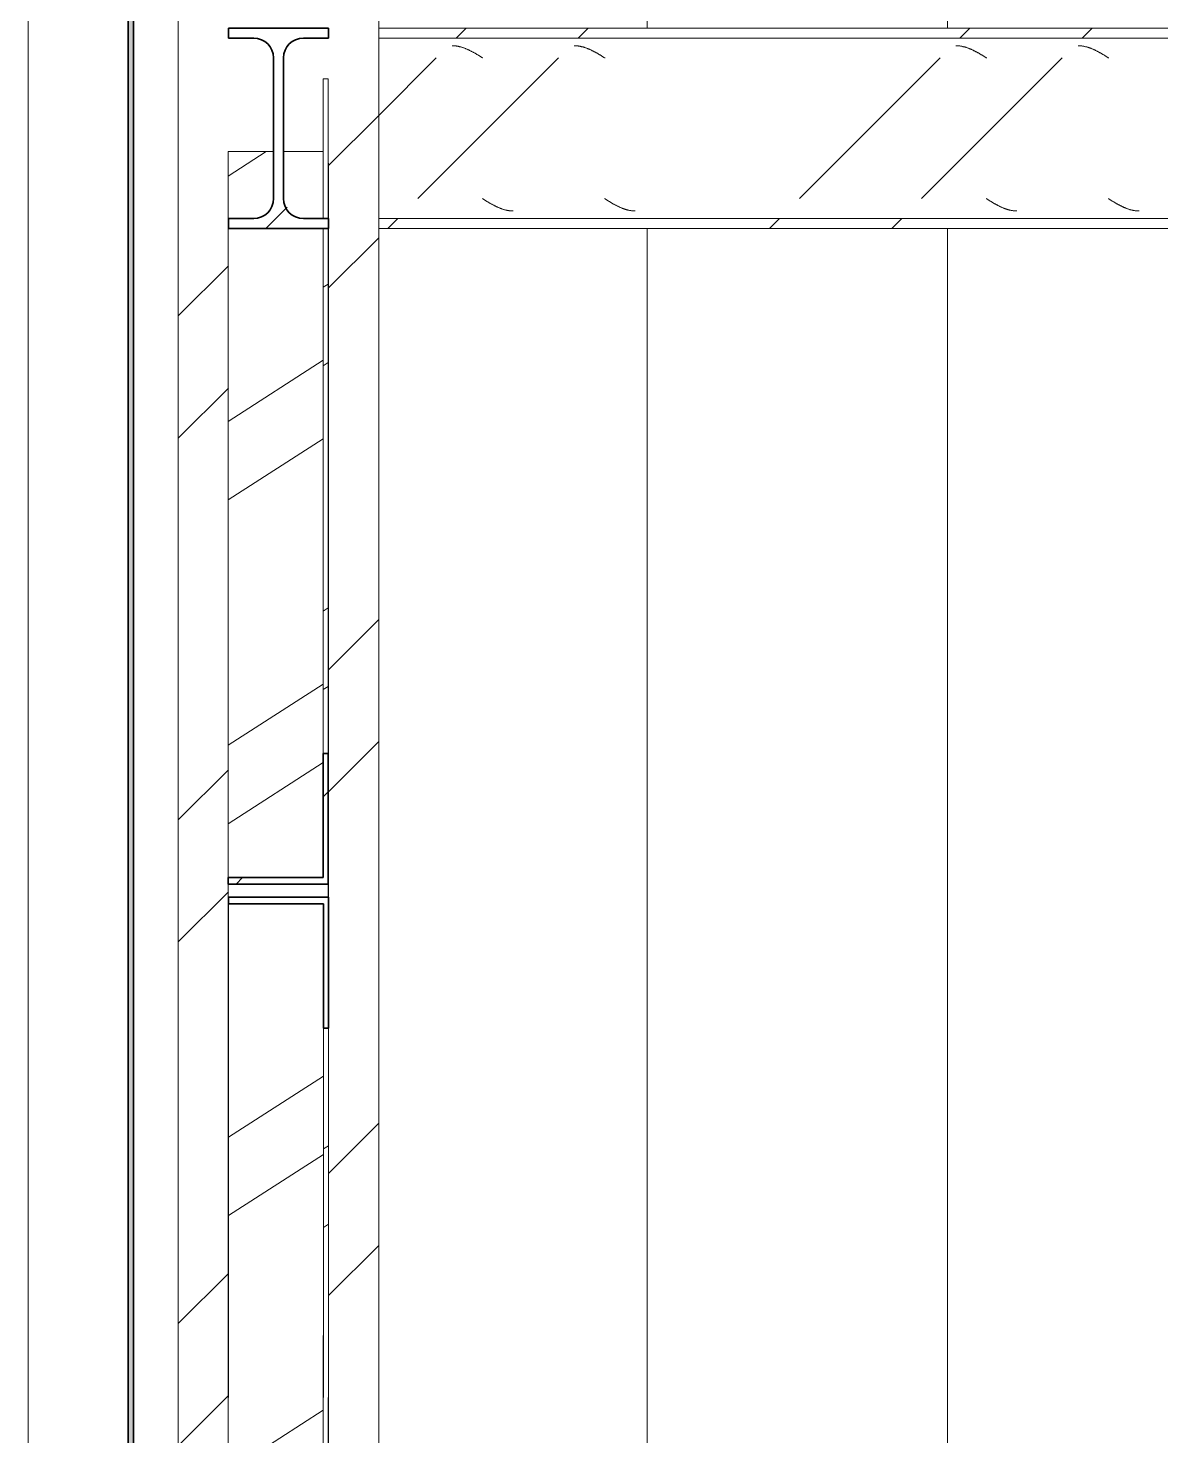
# Model space of a CAD drawing. Header units: centimetres. Extents: x 710 to 12582, y -437 to 1921.
# Drawn here: x 9463.1 to 9576.1, y 238.4 to 378.9 of the extents above; entities that cross this region are included whole.
import ezdxf

# ---------------------------------------------------------------- set-up
doc = ezdxf.new("R2010")
doc.units = ezdxf.units.CM
for name, color, linetype, lineweight in [('A-GENM', 7, 'Continuous', 9), ('A-WALL', 7, 'Continuous', 9), ('A-WALL-PATT', 7, 'Continuous', 35), ('S-BEAM', 7, 'Continuous', 9), ('S-COLS', 7, 'Continuous', 9)]:
    doc.layers.add(name, color=color, linetype=linetype, lineweight=lineweight)
pattern_1 = [(45, (-4995.467, 712), (-25.14472, 25.14472), []), (45, (-4995.467, 750.1), (-25.14472, 25.14472), [])]

# ---------------------------------------------------------------- blocks, each defined once
blk = doc.blocks.new('UC-Perfil universal-Pilar - 200 x 200-V20-Sección 5')
at = {"layer": 'S-COLS', "true_color": 0xc0c0c0}
h = blk.add_hatch(dxfattribs=at)
h.set_pattern_fill('FP_11', color=9, style=0, pattern_type=2)
h.set_pattern_definition(pattern_1)
h.paths.add_polyline_path([(-10332.24, 94), (-10332.24, 882.3), (-10352.24, 882.3), (-10352.24, 94)])
h.paths.add_polyline_path([(-10337.24, 105.82), (-10337.74, 105.82), (-10337.74, 113.1), (-10347.24, 113.1), (-10347.24, 366.54), (-10342.74, 366.54), (-10342.74, 375.88), (-10343.32, 377.28), (-10344.72, 377.86), (-10347.24, 377.86), (-10347.24, 378.86), (-10337.24, 378.86), (-10337.24, 377.86), (-10339.76, 377.86), (-10341.16, 377.28), (-10341.74, 375.88), (-10341.74, 366.54), (-10337.77, 366.54), (-10337.77, 373.81), (-10337.27, 373.81), (-10337.24, 125.57)])
h.paths.add_polyline_path([(-10337.27, 411.2), (-10337.74, 411.2), (-10337.74, 418.03), (-10347.24, 418.03), (-10347.27, 722.16), (-10342.74, 722.16), (-10342.74, 734.81), (-10343.32, 736.21), (-10344.72, 736.79), (-10347.24, 736.79), (-10347.24, 737.79), (-10337.24, 737.79), (-10337.27, 736.79), (-10339.76, 736.79), (-10341.16, 736.21), (-10341.74, 734.81), (-10341.74, 722.16), (-10337.77, 722.16), (-10337.77, 733.69), (-10337.27, 733.69), (-10337.24, 411.2)])
h.paths.add_polyline_path([(-10332.24, 910.84), (-10332.24, 933.53), (-10352.24, 933.53), (-10352.24, 910.84)])
at = {"layer": 'S-COLS'}
for p, q in [((-10352.24, 882.3), (-10352.24, 94)), ((-10332.24, 882.3), (-10332.24, 94))]:
    blk.add_line(p, q, dxfattribs=at)
blk = doc.blocks.new('M_W Shapes - 150 x 200-1837127-Sección 5')
at = {"layer": 'S-BEAM', "true_color": 0xc0c0c0}
h = blk.add_hatch(dxfattribs=at)
h.set_pattern_fill('FP_11', color=9, style=0, pattern_type=2)
h.set_pattern_definition(pattern_1)
h.paths.add_polyline_path([(-10337.24, 358.86), (-10337.24, 359.86), (-10339.76, 359.86), (-10341.16, 360.44), (-10341.74, 361.84), (-10341.74, 375.88), (-10341.16, 377.28), (-10339.76, 377.86), (-10337.24, 377.86), (-10337.24, 378.86), (-10347.24, 378.86), (-10347.24, 377.86), (-10344.72, 377.86), (-10343.32, 377.28), (-10342.74, 375.88), (-10342.74, 361.84), (-10343.32, 360.44), (-10344.72, 359.86), (-10347.24, 359.86), (-10347.24, 358.86), (-10337.41, 358.86)])
at = {"layer": 'S-BEAM', "lineweight": 35}
for p, q in [((-10337.24, 378.86), (-10347.24, 378.86)), ((-10347.24, 378.86), (-10347.24, 377.86)), ((-10337.24, 377.86), (-10337.24, 378.86)), ((-10347.24, 377.86), (-10344.72, 377.86)), ((-10339.76, 377.86), (-10337.24, 377.86)), ((-10342.74, 375.88), (-10342.74, 361.84)), ((-10341.74, 361.84), (-10341.74, 375.88)), ((-10344.72, 359.86), (-10347.24, 359.86)), ((-10347.24, 359.86), (-10347.24, 358.86)), ((-10337.24, 359.86), (-10339.76, 359.86)), ((-10337.24, 358.86), (-10337.24, 359.86)), ((-10347.24, 358.86), (-10337.24, 358.86))]:
    blk.add_line(p, q, dxfattribs=at)
for centre, start, end in [((-10344.72, 375.88), 0, 90), ((-10339.76, 375.88), 90, 180), ((-10344.72, 361.84), 270, 0), ((-10339.76, 361.84), 180, 270)]:
    blk.add_arc(centre, 1.98, start, end, dxfattribs=at)
blk = doc.blocks.new('FP_21-Sección 5')
at = {"layer": 'S-BEAM', "color": 9, "true_color": 0xc0c0c0}
for p, q in [((-10324.91, 377.11), (-10324.86, 377.11)), ((-10324.86, 377.11), (-10324.81, 377.1)), ((-10324.81, 377.1), (-10324.76, 377.1)), ((-10324.76, 377.1), (-10324.71, 377.1)), ((-10324.71, 377.1), (-10324.66, 377.09)), ((-10324.66, 377.09), (-10324.61, 377.09)), ((-10324.61, 377.09), (-10324.57, 377.08)), ((-10324.57, 377.08), (-10324.52, 377.08)), ((-10324.52, 377.08), (-10324.47, 377.07)), ((-10324.47, 377.07), (-10324.42, 377.06)), ((-10324.42, 377.06), (-10324.37, 377.05)), ((-10324.37, 377.05), (-10324.32, 377.05)), ((-10324.32, 377.05), (-10324.27, 377.04)), ((-10324.27, 377.04), (-10324.22, 377.03)), ((-10324.22, 377.03), (-10324.18, 377.01)), ((-10324.18, 377.01), (-10324.13, 377)), ((-10324.13, 377), (-10324.08, 376.99)), ((-10324.08, 376.99), (-10324.03, 376.98)), ((-10324.03, 376.98), (-10323.98, 376.96)), ((-10323.98, 376.96), (-10323.93, 376.95)), ((-10323.93, 376.95), (-10323.88, 376.93)), ((-10323.88, 376.93), (-10323.84, 376.92)), ((-10323.84, 376.92), (-10323.79, 376.9)), ((-10323.79, 376.9), (-10323.74, 376.88)), ((-10323.74, 376.88), (-10323.69, 376.87)), ((-10323.69, 376.87), (-10323.64, 376.85)), ((-10323.64, 376.85), (-10323.59, 376.83)), ((-10323.59, 376.83), (-10323.54, 376.81)), ((-10323.54, 376.81), (-10323.5, 376.79)), ((-10323.5, 376.79), (-10323.45, 376.77)), ((-10323.45, 376.77), (-10323.4, 376.75)), ((-10323.4, 376.75), (-10323.35, 376.73)), ((-10323.35, 376.73), (-10323.3, 376.7)), ((-10323.3, 376.7), (-10323.25, 376.68)), ((-10323.25, 376.68), (-10323.2, 376.66)), ((-10323.2, 376.66), (-10323.16, 376.63)), ((-10323.16, 376.63), (-10323.11, 376.61)), ((-10323.11, 376.61), (-10323.06, 376.59)), ((-10323.06, 376.59), (-10323.01, 376.56)), ((-10312.72, 377.11), (-10312.67, 377.11)), ((-10312.67, 377.11), (-10312.62, 377.1)), ((-10312.62, 377.1), (-10312.57, 377.1)), ((-10312.57, 377.1), (-10312.52, 377.1)), ((-10312.52, 377.1), (-10312.47, 377.09)), ((-10312.47, 377.09), (-10312.42, 377.09)), ((-10312.42, 377.09), (-10312.38, 377.08)), ((-10312.38, 377.08), (-10312.33, 377.08)), ((-10312.33, 377.08), (-10312.28, 377.07)), ((-10312.28, 377.07), (-10312.23, 377.06)), ((-10312.23, 377.06), (-10312.18, 377.05)), ((-10312.18, 377.05), (-10312.13, 377.05)), ((-10312.13, 377.05), (-10312.08, 377.04)), ((-10312.08, 377.04), (-10312.04, 377.03)), ((-10312.04, 377.03), (-10311.99, 377.01)), ((-10311.99, 377.01), (-10311.94, 377)), ((-10311.94, 377), (-10311.89, 376.99)), ((-10311.89, 376.99), (-10311.84, 376.98)), ((-10311.84, 376.98), (-10311.79, 376.96)), ((-10311.79, 376.96), (-10311.74, 376.95)), ((-10311.74, 376.95), (-10311.7, 376.93)), ((-10311.7, 376.93), (-10311.65, 376.92)), ((-10311.65, 376.92), (-10311.6, 376.9)), ((-10311.6, 376.9), (-10311.55, 376.88)), ((-10311.55, 376.88), (-10311.5, 376.87)), ((-10311.5, 376.87), (-10311.45, 376.85)), ((-10311.45, 376.85), (-10311.4, 376.83)), ((-10311.4, 376.83), (-10311.36, 376.81)), ((-10311.36, 376.81), (-10311.31, 376.79)), ((-10311.31, 376.79), (-10311.26, 376.77)), ((-10311.26, 376.77), (-10311.21, 376.75)), ((-10311.21, 376.75), (-10311.16, 376.73)), ((-10311.16, 376.73), (-10311.11, 376.7)), ((-10311.11, 376.7), (-10311.06, 376.68)), ((-10311.06, 376.68), (-10311.01, 376.66)), ((-10311.01, 376.66), (-10310.97, 376.63)), ((-10310.97, 376.63), (-10310.92, 376.61)), ((-10310.92, 376.61), (-10310.87, 376.59)), ((-10310.87, 376.59), (-10310.82, 376.56)), ((-10274.62, 377.11), (-10274.57, 377.11)), ((-10274.57, 377.11), (-10274.52, 377.1)), ((-10274.52, 377.1), (-10274.47, 377.1)), ((-10274.47, 377.1), (-10274.42, 377.1)), ((-10274.42, 377.1), (-10274.37, 377.09)), ((-10274.37, 377.09), (-10274.32, 377.09)), ((-10274.32, 377.09), (-10274.28, 377.08)), ((-10274.28, 377.08), (-10274.23, 377.08)), ((-10274.23, 377.08), (-10274.18, 377.07)), ((-10274.18, 377.07), (-10274.13, 377.06)), ((-10274.13, 377.06), (-10274.08, 377.05)), ((-10274.08, 377.05), (-10274.03, 377.05)), ((-10274.03, 377.05), (-10273.98, 377.04)), ((-10273.98, 377.04), (-10273.94, 377.03)), ((-10273.94, 377.03), (-10273.89, 377.01)), ((-10273.89, 377.01), (-10273.84, 377)), ((-10273.84, 377), (-10273.79, 376.99)), ((-10273.79, 376.99), (-10273.74, 376.98)), ((-10273.74, 376.98), (-10273.69, 376.96)), ((-10273.69, 376.96), (-10273.64, 376.95)), ((-10273.64, 376.95), (-10273.6, 376.93)), ((-10273.6, 376.93), (-10273.55, 376.92)), ((-10273.55, 376.92), (-10273.5, 376.9)), ((-10273.5, 376.9), (-10273.45, 376.88)), ((-10273.45, 376.88), (-10273.4, 376.87)), ((-10273.4, 376.87), (-10273.35, 376.85)), ((-10273.35, 376.85), (-10273.3, 376.83)), ((-10273.3, 376.83), (-10273.26, 376.81)), ((-10273.26, 376.81), (-10273.21, 376.79)), ((-10273.21, 376.79), (-10273.16, 376.77)), ((-10273.16, 376.77), (-10273.11, 376.75)), ((-10273.11, 376.75), (-10273.06, 376.73)), ((-10273.06, 376.73), (-10273.01, 376.7)), ((-10273.01, 376.7), (-10272.96, 376.68)), ((-10272.96, 376.68), (-10272.91, 376.66)), ((-10272.91, 376.66), (-10272.87, 376.63)), ((-10272.87, 376.63), (-10272.82, 376.61)), ((-10272.82, 376.61), (-10272.77, 376.59)), ((-10272.77, 376.59), (-10272.72, 376.56)), ((-10262.43, 377.11), (-10262.38, 377.11)), ((-10262.38, 377.11), (-10262.33, 377.1)), ((-10262.33, 377.1), (-10262.28, 377.1)), ((-10262.28, 377.1), (-10262.23, 377.1)), ((-10262.23, 377.1), (-10262.18, 377.09)), ((-10262.18, 377.09), (-10262.13, 377.09)), ((-10262.13, 377.09), (-10262.09, 377.08)), ((-10262.09, 377.08), (-10262.04, 377.08)), ((-10262.04, 377.08), (-10261.99, 377.07)), ((-10261.99, 377.07), (-10261.94, 377.06)), ((-10261.94, 377.06), (-10261.89, 377.05)), ((-10261.89, 377.05), (-10261.84, 377.05)), ((-10261.84, 377.05), (-10261.79, 377.04)), ((-10261.79, 377.04), (-10261.75, 377.03)), ((-10261.75, 377.03), (-10261.7, 377.01)), ((-10261.7, 377.01), (-10261.65, 377)), ((-10261.65, 377), (-10261.6, 376.99)), ((-10261.6, 376.99), (-10261.55, 376.98)), ((-10261.55, 376.98), (-10261.5, 376.96)), ((-10261.5, 376.96), (-10261.45, 376.95)), ((-10261.45, 376.95), (-10261.41, 376.93)), ((-10261.41, 376.93), (-10261.36, 376.92)), ((-10261.36, 376.92), (-10261.31, 376.9)), ((-10261.31, 376.9), (-10261.26, 376.88)), ((-10261.26, 376.88), (-10261.21, 376.87)), ((-10261.21, 376.87), (-10261.16, 376.85)), ((-10261.16, 376.85), (-10261.11, 376.83)), ((-10261.11, 376.83), (-10261.07, 376.81)), ((-10261.07, 376.81), (-10261.02, 376.79)), ((-10261.02, 376.79), (-10260.97, 376.77)), ((-10260.97, 376.77), (-10260.92, 376.75)), ((-10260.92, 376.75), (-10260.87, 376.73)), ((-10260.87, 376.73), (-10260.82, 376.7)), ((-10260.82, 376.7), (-10260.77, 376.68)), ((-10260.77, 376.68), (-10260.73, 376.66)), ((-10260.73, 376.66), (-10260.68, 376.63)), ((-10260.68, 376.63), (-10260.63, 376.61)), ((-10260.63, 376.61), (-10260.58, 376.59)), ((-10260.58, 376.59), (-10260.53, 376.56)), ((-10323.01, 376.56), (-10322.96, 376.54)), ((-10322.96, 376.54), (-10322.91, 376.51)), ((-10322.91, 376.51), (-10322.86, 376.48)), ((-10322.86, 376.48), (-10322.82, 376.46)), ((-10322.82, 376.46), (-10322.77, 376.43)), ((-10322.77, 376.43), (-10322.72, 376.4)), ((-10322.72, 376.4), (-10322.67, 376.38)), ((-10322.67, 376.38), (-10322.62, 376.35)), ((-10322.62, 376.35), (-10322.57, 376.32)), ((-10322.57, 376.32), (-10322.52, 376.29)), ((-10322.52, 376.29), (-10322.48, 376.26)), ((-10322.48, 376.26), (-10322.43, 376.24)), ((-10322.43, 376.24), (-10322.38, 376.21)), ((-10322.38, 376.21), (-10322.33, 376.18)), ((-10322.33, 376.18), (-10322.28, 376.15)), ((-10322.28, 376.15), (-10322.23, 376.12)), ((-10322.23, 376.12), (-10322.18, 376.09)), ((-10322.18, 376.09), (-10322.14, 376.06)), ((-10322.14, 376.06), (-10322.09, 376.03)), ((-10322.09, 376.03), (-10322.04, 376)), ((-10322.04, 376), (-10321.99, 375.97)), ((-10321.99, 375.97), (-10321.94, 375.94)), ((-10321.94, 375.94), (-10321.89, 375.91)), ((-10321.89, 375.91), (-10321.84, 375.88)), ((-10310.82, 376.56), (-10310.77, 376.54)), ((-10310.77, 376.54), (-10310.72, 376.51)), ((-10310.72, 376.51), (-10310.67, 376.48)), ((-10310.67, 376.48), (-10310.63, 376.46)), ((-10310.63, 376.46), (-10310.58, 376.43)), ((-10310.58, 376.43), (-10310.53, 376.4)), ((-10310.53, 376.4), (-10310.48, 376.38)), ((-10310.48, 376.38), (-10310.43, 376.35)), ((-10310.43, 376.35), (-10310.38, 376.32)), ((-10310.38, 376.32), (-10310.33, 376.29)), ((-10310.33, 376.29), (-10310.29, 376.26)), ((-10310.29, 376.26), (-10310.24, 376.24)), ((-10310.24, 376.24), (-10310.19, 376.21)), ((-10310.19, 376.21), (-10310.14, 376.18)), ((-10310.14, 376.18), (-10310.09, 376.15)), ((-10310.09, 376.15), (-10310.04, 376.12)), ((-10310.04, 376.12), (-10309.99, 376.09)), ((-10309.99, 376.09), (-10309.95, 376.06)), ((-10309.95, 376.06), (-10309.9, 376.03)), ((-10309.9, 376.03), (-10309.85, 376)), ((-10309.85, 376), (-10309.8, 375.97)), ((-10309.8, 375.97), (-10309.75, 375.94)), ((-10309.75, 375.94), (-10309.7, 375.91)), ((-10309.7, 375.91), (-10309.65, 375.88)), ((-10272.72, 376.56), (-10272.67, 376.54)), ((-10272.67, 376.54), (-10272.62, 376.51)), ((-10272.62, 376.51), (-10272.57, 376.48)), ((-10272.57, 376.48), (-10272.53, 376.46)), ((-10272.53, 376.46), (-10272.48, 376.43)), ((-10272.48, 376.43), (-10272.43, 376.4)), ((-10272.43, 376.4), (-10272.38, 376.38)), ((-10272.38, 376.38), (-10272.33, 376.35)), ((-10272.33, 376.35), (-10272.28, 376.32)), ((-10272.28, 376.32), (-10272.23, 376.29)), ((-10272.23, 376.29), (-10272.19, 376.26)), ((-10272.19, 376.26), (-10272.14, 376.24)), ((-10272.14, 376.24), (-10272.09, 376.21)), ((-10272.09, 376.21), (-10272.04, 376.18)), ((-10272.04, 376.18), (-10271.99, 376.15)), ((-10271.99, 376.15), (-10271.94, 376.12)), ((-10271.94, 376.12), (-10271.89, 376.09)), ((-10271.89, 376.09), (-10271.85, 376.06)), ((-10271.85, 376.06), (-10271.8, 376.03)), ((-10271.8, 376.03), (-10271.75, 376)), ((-10271.75, 376), (-10271.7, 375.97)), ((-10271.7, 375.97), (-10271.65, 375.94)), ((-10271.65, 375.94), (-10271.6, 375.91)), ((-10271.6, 375.91), (-10271.55, 375.88)), ((-10260.53, 376.56), (-10260.48, 376.54)), ((-10260.48, 376.54), (-10260.43, 376.51)), ((-10260.43, 376.51), (-10260.39, 376.48)), ((-10260.39, 376.48), (-10260.34, 376.46)), ((-10260.34, 376.46), (-10260.29, 376.43)), ((-10260.29, 376.43), (-10260.24, 376.4)), ((-10260.24, 376.4), (-10260.19, 376.38)), ((-10260.19, 376.38), (-10260.14, 376.35)), ((-10260.14, 376.35), (-10260.09, 376.32)), ((-10260.09, 376.32), (-10260.05, 376.29)), ((-10260.05, 376.29), (-10260, 376.26)), ((-10260, 376.26), (-10259.95, 376.24)), ((-10259.95, 376.24), (-10259.9, 376.21)), ((-10259.9, 376.21), (-10259.85, 376.18)), ((-10259.85, 376.18), (-10259.8, 376.15)), ((-10259.8, 376.15), (-10259.75, 376.12)), ((-10259.75, 376.12), (-10259.71, 376.09)), ((-10259.71, 376.09), (-10259.66, 376.06)), ((-10259.66, 376.06), (-10259.61, 376.03)), ((-10259.61, 376.03), (-10259.56, 376)), ((-10259.56, 376), (-10259.51, 375.97)), ((-10259.51, 375.97), (-10259.46, 375.94)), ((-10259.46, 375.94), (-10259.41, 375.91)), ((-10259.41, 375.91), (-10259.36, 375.88))]:
    blk.add_line(p, q, dxfattribs=at)
blk = doc.blocks.new('FP_22-Sección 5')
at = {"layer": 'S-BEAM', "color": 9, "true_color": 0xc0c0c0}
for p, q in [((-10321.88, 361.84), (-10321.83, 361.81)), ((-10321.83, 361.81), (-10321.78, 361.78)), ((-10321.78, 361.78), (-10321.74, 361.75)), ((-10321.74, 361.75), (-10321.69, 361.72)), ((-10321.69, 361.72), (-10321.64, 361.69)), ((-10321.64, 361.69), (-10321.59, 361.66)), ((-10321.59, 361.66), (-10321.54, 361.63)), ((-10321.54, 361.63), (-10321.49, 361.6)), ((-10321.49, 361.6), (-10321.44, 361.57)), ((-10321.44, 361.57), (-10321.4, 361.54)), ((-10321.4, 361.54), (-10321.35, 361.51)), ((-10321.35, 361.51), (-10321.3, 361.48)), ((-10321.3, 361.48), (-10321.25, 361.45)), ((-10321.25, 361.45), (-10321.2, 361.42)), ((-10321.2, 361.42), (-10321.15, 361.4)), ((-10321.15, 361.4), (-10321.1, 361.37)), ((-10321.1, 361.37), (-10321.06, 361.34)), ((-10321.06, 361.34), (-10321.01, 361.31)), ((-10321.01, 361.31), (-10320.96, 361.29)), ((-10320.96, 361.29), (-10320.91, 361.26)), ((-10320.91, 361.26), (-10320.86, 361.23)), ((-10320.86, 361.23), (-10320.81, 361.21)), ((-10320.81, 361.21), (-10320.76, 361.18)), ((-10320.76, 361.18), (-10320.71, 361.16)), ((-10320.71, 361.16), (-10320.67, 361.13)), ((-10320.67, 361.13), (-10320.62, 361.11)), ((-10320.62, 361.11), (-10320.57, 361.08)), ((-10309.69, 361.84), (-10309.64, 361.81)), ((-10309.64, 361.81), (-10309.59, 361.78)), ((-10309.59, 361.78), (-10309.55, 361.75)), ((-10309.55, 361.75), (-10309.5, 361.72)), ((-10309.5, 361.72), (-10309.45, 361.69)), ((-10309.45, 361.69), (-10309.4, 361.66)), ((-10309.4, 361.66), (-10309.35, 361.63)), ((-10309.35, 361.63), (-10309.3, 361.6)), ((-10309.3, 361.6), (-10309.25, 361.57)), ((-10309.25, 361.57), (-10309.21, 361.54)), ((-10309.21, 361.54), (-10309.16, 361.51)), ((-10309.16, 361.51), (-10309.11, 361.48)), ((-10309.11, 361.48), (-10309.06, 361.45)), ((-10309.06, 361.45), (-10309.01, 361.42)), ((-10309.01, 361.42), (-10308.96, 361.4)), ((-10308.96, 361.4), (-10308.91, 361.37)), ((-10308.91, 361.37), (-10308.87, 361.34)), ((-10308.87, 361.34), (-10308.82, 361.31)), ((-10308.82, 361.31), (-10308.77, 361.29)), ((-10308.77, 361.29), (-10308.72, 361.26)), ((-10308.72, 361.26), (-10308.67, 361.23)), ((-10308.67, 361.23), (-10308.62, 361.21)), ((-10308.62, 361.21), (-10308.57, 361.18)), ((-10308.57, 361.18), (-10308.53, 361.16)), ((-10308.53, 361.16), (-10308.48, 361.13)), ((-10308.48, 361.13), (-10308.43, 361.11)), ((-10308.43, 361.11), (-10308.38, 361.08)), ((-10271.59, 361.84), (-10271.54, 361.81)), ((-10271.54, 361.81), (-10271.49, 361.78)), ((-10271.49, 361.78), (-10271.45, 361.75)), ((-10271.45, 361.75), (-10271.4, 361.72)), ((-10271.4, 361.72), (-10271.35, 361.69)), ((-10271.35, 361.69), (-10271.3, 361.66)), ((-10271.3, 361.66), (-10271.25, 361.63)), ((-10271.25, 361.63), (-10271.2, 361.6)), ((-10271.2, 361.6), (-10271.15, 361.57)), ((-10271.15, 361.57), (-10271.11, 361.54)), ((-10271.11, 361.54), (-10271.06, 361.51)), ((-10271.06, 361.51), (-10271.01, 361.48)), ((-10271.01, 361.48), (-10270.96, 361.45)), ((-10270.96, 361.45), (-10270.91, 361.42)), ((-10270.91, 361.42), (-10270.86, 361.4)), ((-10270.86, 361.4), (-10270.81, 361.37)), ((-10270.81, 361.37), (-10270.77, 361.34)), ((-10270.77, 361.34), (-10270.72, 361.31)), ((-10270.72, 361.31), (-10270.67, 361.29)), ((-10270.67, 361.29), (-10270.62, 361.26)), ((-10270.62, 361.26), (-10270.57, 361.23)), ((-10270.57, 361.23), (-10270.52, 361.21)), ((-10270.52, 361.21), (-10270.47, 361.18)), ((-10270.47, 361.18), (-10270.43, 361.16)), ((-10270.43, 361.16), (-10270.38, 361.13)), ((-10270.38, 361.13), (-10270.33, 361.11)), ((-10270.33, 361.11), (-10270.28, 361.08)), ((-10259.4, 361.84), (-10259.35, 361.81)), ((-10259.35, 361.81), (-10259.31, 361.78)), ((-10259.31, 361.78), (-10259.26, 361.75)), ((-10259.26, 361.75), (-10259.21, 361.72)), ((-10259.21, 361.72), (-10259.16, 361.69)), ((-10259.16, 361.69), (-10259.11, 361.66)), ((-10259.11, 361.66), (-10259.06, 361.63)), ((-10259.06, 361.63), (-10259.01, 361.6)), ((-10259.01, 361.6), (-10258.97, 361.57)), ((-10258.97, 361.57), (-10258.92, 361.54)), ((-10258.92, 361.54), (-10258.87, 361.51)), ((-10258.87, 361.51), (-10258.82, 361.48)), ((-10258.82, 361.48), (-10258.77, 361.45)), ((-10258.77, 361.45), (-10258.72, 361.42)), ((-10258.72, 361.42), (-10258.67, 361.4)), ((-10258.67, 361.4), (-10258.62, 361.37)), ((-10258.62, 361.37), (-10258.58, 361.34)), ((-10258.58, 361.34), (-10258.53, 361.31)), ((-10258.53, 361.31), (-10258.48, 361.29)), ((-10258.48, 361.29), (-10258.43, 361.26)), ((-10258.43, 361.26), (-10258.38, 361.23)), ((-10258.38, 361.23), (-10258.33, 361.21)), ((-10258.33, 361.21), (-10258.28, 361.18)), ((-10258.28, 361.18), (-10258.24, 361.16)), ((-10258.24, 361.16), (-10258.19, 361.13)), ((-10258.19, 361.13), (-10258.14, 361.11)), ((-10258.14, 361.11), (-10258.09, 361.08)), ((-10320.57, 361.08), (-10320.52, 361.06)), ((-10320.52, 361.06), (-10320.47, 361.04)), ((-10320.47, 361.04), (-10320.42, 361.01)), ((-10320.42, 361.01), (-10320.37, 360.99)), ((-10320.37, 360.99), (-10320.33, 360.97)), ((-10320.33, 360.97), (-10320.28, 360.95)), ((-10320.28, 360.95), (-10320.23, 360.93)), ((-10320.23, 360.93), (-10320.18, 360.91)), ((-10320.18, 360.91), (-10320.13, 360.89)), ((-10320.13, 360.89), (-10320.08, 360.87)), ((-10320.08, 360.87), (-10320.03, 360.85)), ((-10320.03, 360.85), (-10319.99, 360.83)), ((-10319.99, 360.83), (-10319.94, 360.82)), ((-10319.94, 360.82), (-10319.89, 360.8)), ((-10319.89, 360.8), (-10319.84, 360.79)), ((-10319.84, 360.79), (-10319.79, 360.77)), ((-10319.79, 360.77), (-10319.74, 360.76)), ((-10319.74, 360.76), (-10319.69, 360.74)), ((-10319.69, 360.74), (-10319.65, 360.73)), ((-10319.65, 360.73), (-10319.6, 360.72)), ((-10319.6, 360.72), (-10319.55, 360.7)), ((-10319.55, 360.7), (-10319.5, 360.69)), ((-10319.5, 360.69), (-10319.45, 360.68)), ((-10319.45, 360.68), (-10319.4, 360.67)), ((-10319.4, 360.67), (-10319.35, 360.66)), ((-10319.35, 360.66), (-10319.31, 360.65)), ((-10319.31, 360.65), (-10319.26, 360.65)), ((-10319.26, 360.65), (-10319.21, 360.64)), ((-10319.21, 360.64), (-10319.16, 360.63)), ((-10319.16, 360.63), (-10319.11, 360.63)), ((-10319.11, 360.63), (-10319.06, 360.62)), ((-10319.06, 360.62), (-10319.01, 360.62)), ((-10319.01, 360.62), (-10318.97, 360.62)), ((-10318.97, 360.62), (-10318.92, 360.61)), ((-10318.92, 360.61), (-10318.87, 360.61)), ((-10318.87, 360.61), (-10318.82, 360.61)), ((-10308.38, 361.08), (-10308.33, 361.06)), ((-10308.33, 361.06), (-10308.28, 361.04)), ((-10308.28, 361.04), (-10308.23, 361.01)), ((-10308.23, 361.01), (-10308.19, 360.99)), ((-10308.19, 360.99), (-10308.14, 360.97)), ((-10308.14, 360.97), (-10308.09, 360.95)), ((-10308.09, 360.95), (-10308.04, 360.93)), ((-10308.04, 360.93), (-10307.99, 360.91)), ((-10307.99, 360.91), (-10307.94, 360.89)), ((-10307.94, 360.89), (-10307.89, 360.87)), ((-10307.89, 360.87), (-10307.85, 360.85)), ((-10307.85, 360.85), (-10307.8, 360.83)), ((-10307.8, 360.83), (-10307.75, 360.82)), ((-10307.75, 360.82), (-10307.7, 360.8)), ((-10307.7, 360.8), (-10307.65, 360.79)), ((-10307.65, 360.79), (-10307.6, 360.77)), ((-10307.6, 360.77), (-10307.55, 360.76)), ((-10307.55, 360.76), (-10307.5, 360.74)), ((-10307.5, 360.74), (-10307.46, 360.73)), ((-10307.46, 360.73), (-10307.41, 360.72)), ((-10307.41, 360.72), (-10307.36, 360.7)), ((-10307.36, 360.7), (-10307.31, 360.69)), ((-10307.31, 360.69), (-10307.26, 360.68)), ((-10307.26, 360.68), (-10307.21, 360.67)), ((-10307.21, 360.67), (-10307.16, 360.66)), ((-10307.16, 360.66), (-10307.12, 360.65)), ((-10307.12, 360.65), (-10307.07, 360.65)), ((-10307.07, 360.65), (-10307.02, 360.64)), ((-10307.02, 360.64), (-10306.97, 360.63)), ((-10306.97, 360.63), (-10306.92, 360.63)), ((-10306.92, 360.63), (-10306.87, 360.62)), ((-10306.87, 360.62), (-10306.82, 360.62)), ((-10306.82, 360.62), (-10306.78, 360.62)), ((-10306.78, 360.62), (-10306.73, 360.61)), ((-10306.73, 360.61), (-10306.68, 360.61)), ((-10306.68, 360.61), (-10306.63, 360.61)), ((-10270.28, 361.08), (-10270.23, 361.06)), ((-10270.23, 361.06), (-10270.18, 361.04)), ((-10270.18, 361.04), (-10270.13, 361.01)), ((-10270.13, 361.01), (-10270.09, 360.99)), ((-10270.09, 360.99), (-10270.04, 360.97)), ((-10270.04, 360.97), (-10269.99, 360.95)), ((-10269.99, 360.95), (-10269.94, 360.93)), ((-10269.94, 360.93), (-10269.89, 360.91)), ((-10269.89, 360.91), (-10269.84, 360.89)), ((-10269.84, 360.89), (-10269.79, 360.87)), ((-10269.79, 360.87), (-10269.75, 360.85)), ((-10269.75, 360.85), (-10269.7, 360.83)), ((-10269.7, 360.83), (-10269.65, 360.82)), ((-10269.65, 360.82), (-10269.6, 360.8)), ((-10269.6, 360.8), (-10269.55, 360.79)), ((-10269.55, 360.79), (-10269.5, 360.77)), ((-10269.5, 360.77), (-10269.45, 360.76)), ((-10269.45, 360.76), (-10269.4, 360.74)), ((-10269.4, 360.74), (-10269.36, 360.73)), ((-10269.36, 360.73), (-10269.31, 360.72)), ((-10269.31, 360.72), (-10269.26, 360.7)), ((-10269.26, 360.7), (-10269.21, 360.69)), ((-10269.21, 360.69), (-10269.16, 360.68)), ((-10269.16, 360.68), (-10269.11, 360.67)), ((-10269.11, 360.67), (-10269.06, 360.66)), ((-10269.06, 360.66), (-10269.02, 360.65)), ((-10269.02, 360.65), (-10268.97, 360.65)), ((-10268.97, 360.65), (-10268.92, 360.64)), ((-10268.92, 360.64), (-10268.87, 360.63)), ((-10268.87, 360.63), (-10268.82, 360.63)), ((-10268.82, 360.63), (-10268.77, 360.62)), ((-10268.77, 360.62), (-10268.72, 360.62)), ((-10268.72, 360.62), (-10268.68, 360.62)), ((-10268.68, 360.62), (-10268.63, 360.61)), ((-10268.63, 360.61), (-10268.58, 360.61)), ((-10268.58, 360.61), (-10268.53, 360.61)), ((-10258.09, 361.08), (-10258.04, 361.06)), ((-10258.04, 361.06), (-10257.99, 361.04)), ((-10257.99, 361.04), (-10257.94, 361.01)), ((-10257.94, 361.01), (-10257.9, 360.99)), ((-10257.9, 360.99), (-10257.85, 360.97)), ((-10257.85, 360.97), (-10257.8, 360.95)), ((-10257.8, 360.95), (-10257.75, 360.93)), ((-10257.75, 360.93), (-10257.7, 360.91)), ((-10257.7, 360.91), (-10257.65, 360.89)), ((-10257.65, 360.89), (-10257.6, 360.87)), ((-10257.6, 360.87), (-10257.56, 360.85)), ((-10257.56, 360.85), (-10257.51, 360.83)), ((-10257.51, 360.83), (-10257.46, 360.82)), ((-10257.46, 360.82), (-10257.41, 360.8)), ((-10257.41, 360.8), (-10257.36, 360.79)), ((-10257.36, 360.79), (-10257.31, 360.77)), ((-10257.31, 360.77), (-10257.26, 360.76)), ((-10257.26, 360.76), (-10257.22, 360.74)), ((-10257.22, 360.74), (-10257.17, 360.73)), ((-10257.17, 360.73), (-10257.12, 360.72)), ((-10257.12, 360.72), (-10257.07, 360.7)), ((-10257.07, 360.7), (-10257.02, 360.69)), ((-10257.02, 360.69), (-10256.97, 360.68)), ((-10256.97, 360.68), (-10256.92, 360.67)), ((-10256.92, 360.67), (-10256.88, 360.66)), ((-10256.88, 360.66), (-10256.83, 360.65)), ((-10256.83, 360.65), (-10256.78, 360.65)), ((-10256.78, 360.65), (-10256.73, 360.64)), ((-10256.73, 360.64), (-10256.68, 360.63)), ((-10256.68, 360.63), (-10256.63, 360.63)), ((-10256.63, 360.63), (-10256.58, 360.62)), ((-10256.58, 360.62), (-10256.54, 360.62)), ((-10256.54, 360.62), (-10256.49, 360.62)), ((-10256.49, 360.62), (-10256.44, 360.61)), ((-10256.44, 360.61), (-10256.39, 360.61)), ((-10256.39, 360.61), (-10256.34, 360.61))]:
    blk.add_line(p, q, dxfattribs=at)
blk = doc.blocks.new('M_W Shapes - 150 x 200-1740618-Sección 5')
at = {"layer": 'S-BEAM', "true_color": 0xc0c0c0}
h = blk.add_hatch(dxfattribs=at)
h.set_pattern_fill('FP_11', color=9, style=0, pattern_type=2)
h.set_pattern_definition(pattern_1)
h.paths.add_polyline_path([(-9825.3, 377.86), (-9825.3, 378.86), (-10332.23, 378.86), (-10332.23, 377.86), (-9827.77, 377.86)])
h = blk.add_hatch(dxfattribs=at)
h.set_pattern_fill('FP_11', color=9, style=0, pattern_type=2)
h.set_pattern_definition(pattern_1)
h.paths.add_polyline_path([(-10332.23, 361.84), (-10183.54, 361.84), (-10183.54, 362.74), (-10182.76, 362.71), (-10182.76, 361.84), (-10178.53, 361.95), (-10178.53, 362.71), (-10179.74, 362.81), (-10179.74, 363.48), (-10178.53, 363.48), (-10178.53, 365.94), (-10177.49, 365.94), (-10177.49, 367.1), (-10155.49, 367), (-10155.49, 365.94), (-10154.46, 365.94), (-10154.36, 361.84), (-10150.25, 361.84), (-10150.25, 362.74), (-10149.47, 362.74), (-10149.47, 361.84), (-9825.3, 361.84), (-9825.3, 375.88), (-10332.23, 375.88), (-10332.23, 362.92)])
h = blk.add_hatch(dxfattribs=at)
h.set_pattern_fill('FP_11', color=9, style=0, pattern_type=2)
h.set_pattern_definition(pattern_1)
h.paths.add_polyline_path([(-9825.3, 358.86), (-9825.3, 359.86), (-10148.15, 359.86), (-10148.15, 358.97), (-9827.77, 358.86)])
h.paths.add_polyline_path([(-10332.23, 358.86), (-10184.84, 358.97), (-10184.84, 359.86), (-10332.23, 359.86)])
h.paths.add_polyline_path([(-10149.47, 358.86), (-10149.45, 358.91), (-10149.47, 358.91)])
h.paths.add_polyline_path([(-10151.88, 358.9), (-10150.25, 358.9), (-10150.25, 359.86), (-10151.94, 359.86), (-10151.94, 358.9)])
h.paths.add_polyline_path([(-10182.76, 358.9), (-10181.34, 358.9), (-10181.34, 359.86), (-10182.76, 359.86)])
at = {"layer": 'S-BEAM'}
for p, q in [((-10332.23, 378.86), (-9825.3, 378.86)), ((-10332.23, 377.79), (-10332.23, 377.86)), ((-10332.23, 377.86), (-9825.3, 377.86)), ((-10332.23, 376.87), (-10332.23, 376.88)), ((-10332.23, 359.86), (-10332.23, 359.93)), ((-10332.23, 359.86), (-10184.84, 359.86)), ((-10332.23, 358.86), (-10183.84, 358.86))]:
    blk.add_line(p, q, dxfattribs=at)
for name in ['FP_21-Sección 5', 'FP_22-Sección 5']:
    blk.add_blockref(name, (0, 0), dxfattribs=at)
blk = doc.blocks.new('RVR_Tensor angular doble L - d_10 mm-1745225-Sección 5')
at = {"layer": 'S-BEAM', "true_color": 0xc0c0c0}
h = blk.add_hatch(dxfattribs=at)
h.set_pattern_fill('FP_12', color=9, style=0, pattern_type=2)
h.set_pattern_definition([(32.732, (-4995.467, 414.656), (-25.14408, 16.16286), []), (32.732, (-4995.467, 439.146), (-25.14408, 16.16286), [])])
h.paths.add_polyline_path([(-10337.27, 205.3), (-10337.27, 242.18), (-10337.74, 242.18), (-10337.77, 205.3)])
h.paths.add_polyline_path([(-10337.77, 306.47), (-10337.27, 306.47), (-10337.27, 358.86), (-10337.77, 358.86), (-10337.77, 321.03)])
h.paths.add_polyline_path([(-10337.77, 359.86), (-10337.27, 359.86), (-10337.27, 373.81), (-10337.77, 373.81), (-10337.77, 362.92)])
h = blk.add_hatch(dxfattribs=at)
h.set_pattern_fill('FP_13', color=9, style=0, pattern_type=2)
h.set_pattern_definition([(32.732, (-4995.467, 407.38), (-25.14408, 16.16286), []), (32.732, (-4995.467, 431.87), (-25.14408, 16.16286), [])])
h.paths.add_polyline_path([(-10337.77, 192.9), (-10337.77, 242.18), (-10347.24, 242.18), (-10347.27, 192.9)])
h.paths.add_polyline_path([(-10347.27, 294.07), (-10337.77, 294.07), (-10337.77, 358.86), (-10347.24, 358.86), (-10347.24, 359.86), (-10344.72, 359.86), (-10343.32, 360.44), (-10342.74, 361.84), (-10342.74, 366.54), (-10347.27, 366.54), (-10347.27, 306.47)])
h.paths.add_polyline_path([(-10339.76, 359.86), (-10337.77, 359.86), (-10337.77, 366.54), (-10341.74, 366.54), (-10341.74, 361.84), (-10341.16, 360.44)])
h = blk.add_hatch(dxfattribs=at)
h.set_pattern_fill('FP_14', color=9, style=0, pattern_type=2)
h.set_pattern_definition([(32.732, (-4995.467, 406.23), (-25.14408, 16.16286), []), (32.732, (-4995.467, 430.72), (-25.14408, 16.16286), [])])
h.paths.add_polyline_path([(-10337.24, 190.94), (-10337.27, 192.24), (-10347.24, 192.24), (-10347.24, 190.94), (-10337.27, 190.94)])
h.paths.add_polyline_path([(-10337.27, 359.86), (-10337.24, 359.86), (-10337.27, 362.92)])
at = {"layer": 'S-BEAM'}
for p, q in [((-10337.27, 373.81), (-10337.77, 373.81)), ((-10337.77, 373.81), (-10337.77, 359.86)), ((-10337.27, 373.81), (-10337.27, 359.86)), ((-10342.74, 366.54), (-10347.27, 366.54)), ((-10347.27, 366.54), (-10347.27, 294.07)), ((-10337.77, 366.54), (-10341.74, 366.54)), ((-10337.24, 359.86), (-10337.24, 365.38)), ((-10337.77, 358.86), (-10337.77, 306.47)), ((-10337.27, 358.87), (-10337.27, 306.47)), ((-10337.24, 292.11), (-10337.24, 358.86)), ((-10337.77, 248.38), (-10337.77, 205.3)), ((-10347.27, 243.16), (-10347.27, 192.9)), ((-10337.27, 242.18), (-10337.27, 205.3))]:
    blk.add_line(p, q, dxfattribs=at)
blk = doc.blocks.new('RVR_Tensor angular doble L - d_10 mm-1745273-Sección 5')
at = {"layer": 'S-BEAM', "true_color": 0xc0c0c0}
h = blk.add_hatch(dxfattribs=at)
h.set_pattern_fill('FP_11', color=9, style=0, pattern_type=2)
h.set_pattern_definition(pattern_1)
h.paths.add_polyline_path([(-10347.27, 293.41), (-10337.27, 293.41), (-10337.27, 306.47), (-10337.77, 306.47), (-10337.77, 294.07), (-10347.27, 294.07)])
h = blk.add_hatch(dxfattribs=at)
h.set_pattern_fill('FP_15', color=9, style=0, pattern_type=2)
h.set_pattern_definition([(32.732, (-4995.467, 466.364), (-4.26191, 29.58545), []), (32.732, (-4995.467, 490.855), (-4.26191, 29.58545), [])])
h.paths.add_polyline_path([(-10347.27, 243.16), (-10347.24, 243.16), (-10347.24, 292.11), (-10337.27, 292.11), (-10337.27, 293.41), (-10347.27, 293.41), (-10347.27, 265.19)])
h = blk.add_hatch(dxfattribs=at)
h.set_pattern_fill('FP_11', color=9, style=0, pattern_type=2)
h.set_pattern_definition(pattern_1)
h.paths.add_polyline_path([(-10337.24, 279.05), (-10337.24, 292.11), (-10347.24, 292.11), (-10347.24, 291.46), (-10337.74, 291.46), (-10337.74, 279.05)])
h = blk.add_hatch(dxfattribs=at)
h.set_pattern_fill('FP_17', color=9, style=0, pattern_type=2)
h.set_pattern_definition([(32.732, (-4995.467, 465.215), (-4.26191, 29.58545), []), (32.732, (-4995.467, 489.706), (-4.26191, 29.58545), [])])
h.paths.add_polyline_path([(-10347.24, 113.1), (-10337.74, 113.1), (-10337.74, 190.29), (-10347.24, 190.29), (-10347.24, 125.57)])
h.paths.add_polyline_path([(-10347.24, 242.18), (-10337.77, 242.18), (-10337.74, 291.46), (-10347.24, 291.46), (-10347.24, 248.38)])
h = blk.add_hatch(dxfattribs=at)
h.set_pattern_fill('FP_16', color=9, style=0, pattern_type=2)
h.set_pattern_definition([(32.732, (-4995.467, 457.938), (-4.26191, 29.58545), []), (32.732, (-4995.467, 482.428), (-4.26191, 29.58545), [])])
h.paths.add_polyline_path([(-10337.74, 105.82), (-10337.24, 105.82), (-10337.24, 177.89), (-10337.74, 177.89), (-10337.74, 125.57)])
h.paths.add_polyline_path([(-10337.27, 235), (-10337.24, 235), (-10337.24, 279.05), (-10337.74, 279.05), (-10337.74, 242.18), (-10337.27, 242.18)])
at = {"layer": 'S-BEAM', "lineweight": 35}
for p, q in [((-10337.27, 306.47), (-10337.77, 306.47)), ((-10337.77, 306.47), (-10337.77, 294.07)), ((-10337.27, 293.41), (-10337.27, 306.47)), ((-10337.77, 294.07), (-10347.27, 294.07)), ((-10347.27, 294.07), (-10347.27, 293.41)), ((-10347.27, 293.41), (-10337.27, 293.41)), ((-10337.24, 292.11), (-10347.24, 292.11)), ((-10347.24, 292.11), (-10347.24, 291.46)), ((-10347.24, 291.46), (-10337.74, 291.46)), ((-10337.74, 291.46), (-10337.74, 279.05)), ((-10337.24, 279.05), (-10337.24, 292.11)), ((-10337.74, 279.05), (-10337.24, 279.05))]:
    blk.add_line(p, q, dxfattribs=at)
at = {"layer": 'S-BEAM'}
for p, q in [((-10347.27, 243.16), (-10347.27, 293.41)), ((-10337.27, 293.41), (-10337.27, 292.11)), ((-10347.24, 242.18), (-10347.24, 291.46)), ((-10337.74, 242.18), (-10337.74, 279.05)), ((-10337.24, 235), (-10337.24, 279.05))]:
    blk.add_line(p, q, dxfattribs=at)
blk = doc.blocks.new('PQ_RVR_EST-01_ZZ_ZZ_MO_T_A_rvt-2-Sección 5')
at = {"layer": 'S-BEAM', "lineweight": 9}
for name in ['M_W Shapes - 150 x 200-1837127-Sección 5', 'M_W Shapes - 150 x 200-1740618-Sección 5', 'RVR_Tensor angular doble L - d_10 mm-1745225-Sección 5', 'RVR_Tensor angular doble L - d_10 mm-1745273-Sección 5']:
    blk.add_blockref(name, (0, 0), dxfattribs=at)
at = {"layer": 'S-COLS', "lineweight": 9}
blk.add_blockref('UC-Perfil universal-Pilar - 200 x 200-V20-Sección 5', (0, 0), dxfattribs=at)
blk = doc.blocks.new('RVR-PQ-Canal ALL-Basado en cara - 100 x 250-1831097-Sección 5')
at = {"layer": 'A-GENM', "color": 8, "true_color": 0x808080}
blk.add_line((-10367.23, 183.4), (-10367.23, 877.86), dxfattribs=at)

msp = doc.modelspace()

# ---------------------------------------------------------------- hatches: boundary and pattern name
at = {"layer": 'A-WALL-PATT', "lineweight": 9, "true_color": 0x9a9a9a}
msp.add_hatch(color=253, dxfattribs=at).paths.add_polyline_path([(9473.056, 99), (9473.556, 99), (9473.556, 938.29), (9473.056, 938.29), (9473.056, 125.575)])
at = {"layer": 'A-WALL-PATT', "lineweight": 9, "true_color": 0xc0c0c0}
h = msp.add_hatch(dxfattribs=at)
h.set_pattern_fill('FP_9', color=9, style=0, pattern_type=2)
h.set_pattern_definition([(90, (14834.82, 712), (-30, 2e-15), [])])
h.paths.add_polyline_path([(9937.408, 99), (10004.988, 99), (10004.988, 880.075), (9498.052, 880.075), (9498.052, 99), (9717.197, 99)])
h.paths.add_polyline_path([(9478.052, 99), (9478.052, 880.075), (9474.797, 880.075), (9474.797, 910.843), (9478.052, 910.843), (9478.052, 933.53), (9498.052, 933.53), (9498.052, 910.843), (10004.988, 910.843), (10004.988, 933.53), (10024.988, 933.53), (10024.988, 910.843), (10404.952, 910.843), (10404.952, 933.53), (10424.952, 933.53), (10424.952, 910.843), (10837.21, 910.843), (10837.21, 933.53), (10857.21, 933.53), (10857.21, 910.843), (10859.256, 910.843), (10859.256, 880.075), (10857.21, 880.075), (10857.21, 353.176), (10859.854, 348.597), (10857.21, 347.071), (10857.21, 118.599), (10859.864, 117.066), (10859.864, 938.287), (9473.556, 938.29), (9473.556, 99), (9474.306, 99)])
h.paths.add_polyline_path([(10837.21, 99), (10837.21, 105.897), (10649.005, 214.557), (10446.78, 99), (10832.16, 99)])
h.paths.add_polyline_path([(10859.114, 99), (10859.864, 99), (10859.864, 115.964), (10857.21, 111.368), (10857.21, 99)])
h.paths.add_polyline_path([(10024.988, 100.038), (10128.245, 117.356), (10161.764, 120.434), (10161.764, 352.859), (10181.764, 352.859), (10181.764, 314), (10281.764, 314), (10281.764, 352.859), (10301.764, 352.859), (10301.764, 122.074), (10397.394, 101.428), (10397.436, 220.024), (10404.952, 224.319), (10404.95, 353.859), (10024.99, 353.859), (10024.988, 100.345)])
h.paths.add_polyline_path([(10837.21, 117.444), (10837.21, 118.599), (10660.062, 220.875), (10659.057, 220.301), (10832.16, 120.36)])
h.paths.add_polyline_path([(10402.388, 119.703), (10404.952, 121.168), (10404.952, 163.56), (10402.364, 162.081), (10402.385, 125.575)])
h.paths.add_polyline_path([(10837.21, 130.146), (10837.21, 335.524), (10791.27, 309), (10812.501, 308.915), (10813.104, 308.665), (10813.895, 307.911), (10814.019, 307.75), (10814.279, 307.071), (10814.354, 306.5), (10814.269, 305.853), (10813.818, 304.988), (10813.622, 304.732), (10813.104, 304.335), (10812.501, 304.085), (10811.207, 304), (10782.609, 304), (10704.101, 258.673), (10726.208, 258.673), (10718.03, 254), (10814.394, 254), (10814.394, 258.673), (10819.394, 258.673), (10819.394, 218.673), (10814.394, 218.673), (10814.394, 249), (10709.28, 249), (10670.113, 226.619), (10832.16, 133.061)])
h.paths.add_polyline_path([(10424.952, 132.597), (10608.902, 237.711), (10572, 259.016), (10424.952, 174.989), (10424.952, 153.497)])
h.paths.add_polyline_path([(10402.36, 167.838), (10404.952, 169.319), (10404.952, 218.56), (10402.332, 217.063), (10402.356, 174.439)])
h.paths.add_polyline_path([(10424.952, 180.748), (10566.987, 261.91), (10524.007, 286.592), (10424.952, 229.989), (10424.952, 181.42)])
h.paths.add_polyline_path([(10424.952, 235.748), (10519.11, 289.552), (10424.952, 343.914), (10424.952, 237.265)])
h.paths.add_polyline_path([(10618.953, 243.455), (10619.958, 244.029), (10583.057, 265.334), (10582.051, 264.76), (10595.119, 257.215)])
h.paths.add_polyline_path([(10682.101, 258.673), (10684.101, 258.673), (10762.609, 304), (10760.609, 304), (10693.384, 265.187)])
h.paths.add_polyline_path([(10649.394, 258.673), (10662.101, 258.673), (10740.609, 304), (10650.527, 303.889), (10626.301, 290.045), (10649.394, 276.849), (10649.394, 265)])
h.paths.add_polyline_path([(10577.038, 267.654), (10578.044, 268.228), (10535.18, 292.976), (10534.174, 292.402), (10571.415, 270.901)])
h.paths.add_polyline_path([(10621.262, 292.925), (10649.588, 309), (10749.27, 309), (10835.628, 358.859), (10650.39, 358.81), (10620.308, 341.621), (10652.469, 323.133), (10652.864, 322.611), (10653.111, 321.993), (10653.148, 321.032), (10653.111, 320.742), (10652.864, 320.138), (10652.469, 319.618), (10651.953, 319.218), (10651.351, 318.966), (10650.705, 318.878), (10650.043, 318.966), (10648.734, 319.618), (10615.269, 338.741), (10578.176, 317.545), (10620.938, 293.11)])
h.paths.add_polyline_path([(10529.162, 295.296), (10530.167, 295.87), (10424.952, 356.616), (10424.952, 355.461), (10524.007, 298.272)])
h.paths.add_polyline_path([(10771.27, 309), (10837.21, 347.071), (10837.21, 348.225), (10769.27, 309)])
h.paths.add_polyline_path([(10573.137, 320.425), (10610.23, 341.621), (10580.063, 358.859), (10505.877, 358.859), (10572.073, 321.032)])
h.paths.add_polyline_path([(10615.269, 344.5), (10640.397, 358.859), (10590.141, 358.859), (10607.473, 348.955)])
h.paths.add_polyline_path([(9662.88, 357.507), (9662.88, 357.605), (9646.748, 357.605), (9646.748, 358.249), (9646.451, 358.249), (9646.451, 358.859), (9498.055, 358.859), (9498.055, 378.859), (10004.985, 378.859), (10004.985, 358.859), (9681.137, 358.859), (9681.137, 358.249), (9680.819, 358.249), (9680.819, 357.605), (9664.68, 357.507)])
h.paths.add_polyline_path([(10837.206, 359.77), (10837.21, 359.859), (10837.21, 412.291), (10832.967, 406.66), (10639.994, 552.076), (10639.163, 551.45), (10832.378, 405.852), (10826.36, 397.866), (10630.855, 545.189), (10514.178, 457.266), (10651.391, 378.859), (10837.206, 378.859), (10837.206, 359.859)])
h.paths.add_polyline_path([(10595.119, 378.859), (10641.313, 378.859), (10509.831, 453.991), (10472.668, 425.986), (10555.141, 378.859)])
h.paths.add_polyline_path([(10470.877, 378.859), (10545.063, 378.859), (10468.321, 422.711), (10436.327, 398.602), (10453.394, 388.849)])
h.paths.add_polyline_path([(10104.997, 414), (10397.394, 414), (10397.394, 417.3), (10104.997, 417.3)])
h.paths.add_polyline_path([(10368.171, 388.859), (10397.394, 388.859), (10397.394, 393), (10396.144, 393), (10396.144, 404), (10104.997, 404), (10104.997, 414), (10094.997, 414), (10094.997, 417.3), (10091.299, 417.3), (10091.299, 697.79), (10400.999, 697.79), (10400.999, 521.94), (10404.952, 519.681), (10404.952, 880.075), (10024.988, 880.075), (10024.988, 388.859), (10358.078, 388.859)])
h.paths.add_polyline_path([(10433.638, 400.138), (10429.332, 405.852), (10458.871, 428.111), (10457.926, 428.651), (10428.743, 406.66), (10424.952, 411.69), (10424.952, 405.101), (10429.332, 402.599)])
h.paths.add_polyline_path([(10837.21, 415.984), (10837.21, 880.075), (10424.952, 880.075), (10424.952, 508.252), (10494.342, 468.614), (10613.408, 558.336), (10427.042, 698.773), (10433.06, 706.76), (10621.716, 564.597), (10622.547, 565.223), (10433.649, 707.568), (10439.667, 715.554), (10630.855, 571.484), (10822.043, 715.554), (10828.048, 707.558), (10639.163, 565.223), (10639.994, 564.597), (10828.65, 706.76), (10834.668, 698.773), (10648.302, 558.336), (10832.378, 419.625)])
h.paths.add_polyline_path([(10424.952, 416.325), (10448.476, 434.051), (10424.952, 447.494), (10424.952, 420.849)])
h.paths.add_polyline_path([(10404.952, 416.53), (10404.952, 458.922), (10402.361, 460.403), (10402.394, 417.992)])
h.paths.add_polyline_path([(10463.217, 431.386), (10500.381, 459.391), (10499.436, 459.931), (10462.272, 431.926)])
h.paths.add_polyline_path([(10452.822, 437.327), (10489.909, 465.375), (10424.952, 502.494), (10424.952, 453.252), (10430.082, 450.321)])
h.paths.add_polyline_path([(10504.727, 462.666), (10622.547, 551.45), (10621.716, 552.076), (10503.782, 463.206)])
h.paths.add_polyline_path([(10404.952, 464.681), (10404.952, 513.922), (10402.332, 515.42), (10402.433, 466.121), (10403.737, 465.375)])
h.paths.add_polyline_path([(10630.855, 557.71), (10631.686, 558.336), (10630.855, 558.963), (10630.024, 558.336)])
h.paths.add_polyline_path([(10052.77, 712.79), (10024.99, 712.79), (10024.99, 737.79), (10404.95, 737.79), (10404.95, 712.79), (10073.63, 712.79)])
h.paths.add_polyline_path([(10828.061, 717.79), (10424.956, 717.79), (10424.956, 737.79), (10837.206, 737.79), (10837.206, 717.79), (10832.16, 717.79)])
h.paths.add_polyline_path([(9978.813, 717.79), (9498.055, 717.79), (9498.055, 737.79), (10004.985, 737.79), (10004.985, 717.79), (10002.517, 717.79)])

# ---------------------------------------------------------------- linework, layer by layer
at = {"layer": 'A-WALL', "lineweight": 35}
for p, q in [((9473.056, 938.29), (9473.056, 99)), ((9473.556, 99), (9473.556, 938.29))]:
    msp.add_line(p, q, dxfattribs=at)

# ---------------------------------------------------------------- block references
at = {"lineweight": 5}
msp.add_blockref('PQ_RVR_EST-01_ZZ_ZZ_MO_T_A_rvt-2-Sección 5', (19830.287, 0), dxfattribs=at)
at = {"layer": 'A-GENM', "color": 8, "true_color": 0x808080}
msp.add_blockref('RVR-PQ-Canal ALL-Basado en cara - 100 x 250-1831097-Sección 5', (19830.287, 0), dxfattribs=at)

doc.saveas('drawing.dxf')
